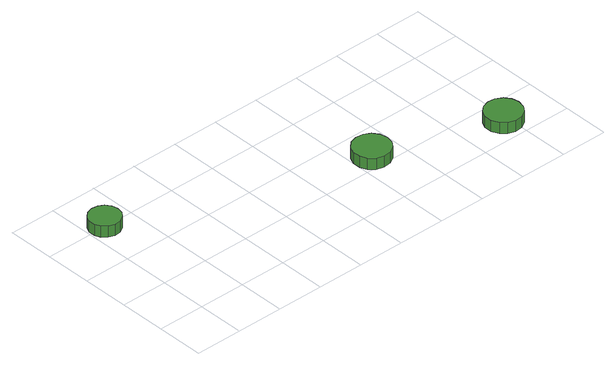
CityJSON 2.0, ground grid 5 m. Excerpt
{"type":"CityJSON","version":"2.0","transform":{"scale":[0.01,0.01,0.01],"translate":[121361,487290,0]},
"CityObjects":{
"tree1":{"type":"SolitaryVegetationObject","attributes":{"function":"something"},"geometry":[{"type":"MultiSurface","lod":"1","boundaries":[[[0,1,2,3,4,5,6,7,8,9,10,11,12,13,14]],[[15,16,17,18,19,20,21,22,23,24,25,26,27,28,29]],[[0,29,28,1]],[[1,28,27,2]],[[2,27,26,3]],[[3,26,25,4]],[[4,25,24,5]],[[5,24,23,6]],[[6,23,22,7]],[[7,22,21,8]],[[8,21,20,9]],[[9,20,19,10]],[[10,19,18,11]],[[11,18,17,12]],[[12,17,16,13]],[[13,16,15,14]],[[14,15,29,0]]]}]},
"tree2":{"type":"SolitaryVegetationObject","attributes":{"function":"something"},"geometry":[{"type":"MultiSurface","lod":"1","boundaries":[[[30,31,32,33,34,35,36,37,38,39,40,41,42,43,44]],[[45,46,47,48,49,50,51,52,53,54,55,56,57,58,59]],[[30,59,58,31]],[[31,58,57,32]],[[32,57,56,33]],[[33,56,55,34]],[[34,55,54,35]],[[35,54,53,36]],[[36,53,52,37]],[[37,52,51,38]],[[38,51,50,39]],[[39,50,49,40]],[[40,49,48,41]],[[41,48,47,42]],[[42,47,46,43]],[[43,46,45,44]],[[44,45,59,30]]]}]},
"tree3":{"type":"SolitaryVegetationObject","attributes":{"function":"something"},"geometry":[{"type":"MultiSurface","lod":"1","boundaries":[[[60,61,62,63,64,65,66,67,68,69,70,71,72,73,74]],[[75,76,77,78,79,80,81,82,83,84,85,86,87,88,89]],[[60,89,88,61]],[[61,88,87,62]],[[62,87,86,63]],[[63,86,85,64]],[[64,85,84,65]],[[65,84,83,66]],[[66,83,82,67]],[[67,82,81,68]],[[68,81,80,69]],[[69,80,79,70]],[[70,79,78,71]],[[71,78,77,72]],[[72,77,76,73]],[[73,76,75,74]],[[74,75,89,60]]]}]}
},
"vertices":[
[345,1502,188],[331,1569,188],[291,1624,188],[232,1658,188],[164,1665,188],[99,1644,188],[49,1599,188],[21,1537,188],[21,1468,188],[49,1406,188],[99,1361,188],[164,1340,188],[232,1347,188],[291,1381,188],[331,1436,188],[331,1436,63],[291,1381,63],[232,1347,63],[164,1340,63],[99,1361,63],[49,1406,63],[21,1468,63],[21,1537,63],[49,1599,63],[99,1644,63],[164,1665,63],[232,1658,63],[291,1624,63],[331,1569,63],[345,1502,63],
[2876,640,200],[2859,719,200],[2812,785,200],[2742,825,200],[2661,834,200],[2584,809,200],[2524,754,200],[2491,680,200],[2491,599,200],[2524,525,200],[2584,471,200],[2661,446,200],[2742,455,200],[2812,495,200],[2859,561,200],[2859,561,75],[2812,495,75],[2742,455,75],[2661,446,75],[2584,471,75],[2524,525,75],[2491,599,75],[2491,680,75],[2524,754,75],[2584,809,75],[2661,834,75],[2742,825,75],[2812,785,75],[2859,719,75],[2876,640,75],
[4125,231,201],[4108,309,201],[4061,374,201],[3991,415,201],[3911,423,201],[3835,398,201],[3775,344,201],[3743,271,201],[3743,191,201],[3775,117,201],[3835,63,201],[3911,39,201],[3991,47,201],[4061,87,201],[4108,152,201],[4108,152,76],[4061,87,76],[3991,47,76],[3911,39,76],[3835,63,76],[3775,117,76],[3743,191,76],[3743,271,76],[3775,344,76],[3835,398,76],[3911,423,76],[3991,415,76],[4061,374,76],[4108,309,76],[4125,231,76]
]}
